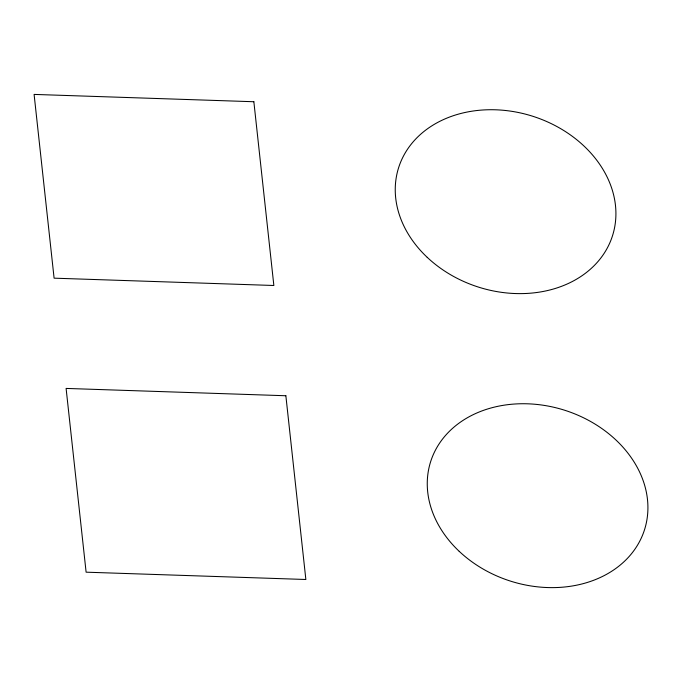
<?xml version="1.0" encoding="UTF-8"?>
<svg xmlns="http://www.w3.org/2000/svg" width="682" height="682" viewBox="0 0 682 682"><rect width="100%" height="100%" fill="white"/><g stroke="black" fill="none" stroke-linecap="round" stroke-linejoin="round"><path stroke-width="1.02" d="M253.857 101.737L34.1 94.414L54.1 278.171L273.857 285.494L253.857 101.737M285.86 395.748L66.103 388.425L86.111 572.181L305.86 579.495L285.86 395.748M427.222 257.344A112.223 89.623 17.7 0 0 612.027 237.208A112.223 89.623 17.7 0 0 477.502 110.458A112.223 89.623 17.7 0 0 427.222 257.344M459.233 551.354A112.223 89.623 17.7 0 0 644.03 531.218A112.223 89.623 17.7 0 0 509.505 404.469A112.223 89.623 17.7 0 0 459.233 551.354"/></g></svg>
